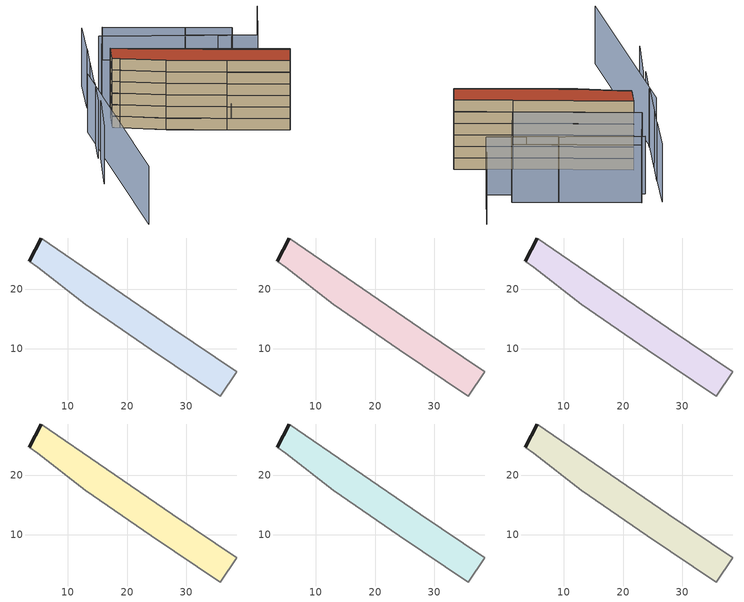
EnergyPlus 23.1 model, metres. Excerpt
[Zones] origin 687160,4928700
d3377ab985fd9727_F0_whole
 floor ground (EU_floor_Construction): 35.71,1.99 38.47,6.09 27.63,13.38 5.51,28.63 3.54,24.73 4.91,23.67 12.95,17.45 24.09,9.78 z0
 wall outside (EU_wall_Construction): 3.54,24.73 5.51,28.63 z0:3
 wall adiabatic (EU_wall_Construction): 5.51,28.63 27.63,13.38 38.47,6.09 35.71,1.99 24.09,9.78 12.95,17.45 4.91,23.67 3.54,24.73 z0:3
d3377ab985fd9727_F1_whole
 floor to d3377ab985fd9727_F0_whole (EU_floor_Construction): 35.71,1.99 38.47,6.09 27.63,13.38 5.51,28.63 3.54,24.73 4.91,23.67 12.95,17.45 24.09,9.78 z3
 wall outside (EU_wall_Construction): 3.54,24.73 5.51,28.63 z3:6
 wall adiabatic (EU_wall_Construction): 5.51,28.63 27.63,13.38 38.47,6.09 35.71,1.99 24.09,9.78 12.95,17.45 4.91,23.67 3.54,24.73 z3:6
d3377ab985fd9727_F2_whole
 floor to d3377ab985fd9727_F1_whole (EU_floor_Construction): 35.71,1.99 38.47,6.09 27.63,13.38 5.51,28.63 3.54,24.73 4.91,23.67 12.95,17.45 24.09,9.78 z6
 wall outside (EU_wall_Construction): 3.54,24.73 5.51,28.63 z6:9
 wall adiabatic (EU_wall_Construction): 5.51,28.63 27.63,13.38 38.47,6.09 35.71,1.99 24.09,9.78 12.95,17.45 4.91,23.67 3.54,24.73 z6:9
d3377ab985fd9727_F3_whole
 floor to d3377ab985fd9727_F2_whole (EU_floor_Construction): 35.71,1.99 38.47,6.09 27.63,13.38 5.51,28.63 3.54,24.73 4.91,23.67 12.95,17.45 24.09,9.78 z9
 wall outside (EU_wall_Construction): 3.54,24.73 5.51,28.63 z9:12
 wall adiabatic (EU_wall_Construction): 5.51,28.63 27.63,13.38 38.47,6.09 35.71,1.99 24.09,9.78 12.95,17.45 4.91,23.67 3.54,24.73 z9:12
d3377ab985fd9727_F4_whole
 floor to d3377ab985fd9727_F3_whole (EU_floor_Construction): 35.71,1.99 38.47,6.09 27.63,13.38 5.51,28.63 3.54,24.73 4.91,23.67 12.95,17.45 24.09,9.78 z12
 wall outside (EU_wall_Construction): 3.54,24.73 5.51,28.63 z12:15
 wall adiabatic (EU_wall_Construction): 5.51,28.63 27.63,13.38 38.47,6.09 35.71,1.99 24.09,9.78 12.95,17.45 4.91,23.67 3.54,24.73 z12:15
d3377ab985fd9727_F5_whole
 floor to d3377ab985fd9727_F4_whole (EU_floor_Construction): 35.71,1.99 38.47,6.09 27.63,13.38 5.51,28.63 3.54,24.73 4.91,23.67 12.95,17.45 24.09,9.78 z15
 wall outside (EU_wall_Construction): 3.54,24.73 5.51,28.63 z15:18
 wall adiabatic (EU_wall_Construction): 5.51,28.63 27.63,13.38 38.47,6.09 35.71,1.99 24.09,9.78 12.95,17.45 4.91,23.67 3.54,24.73 z15:18
 roof outside (EU_roof_Construction): 27.63,13.38 38.47,6.09 35.71,1.99 24.09,9.78 12.95,17.45 4.91,23.67 3.54,24.73 5.51,28.63 z18
shading: -12.57,-13.68 -2,26.2 / -2.74,22.4 -6.35,15.64 / 1.23,30.38 -2.93,22.25 / 45.26,29.41 38.56,19.09 / 38.56,19.09 8.95,38.31 / -5.87,15.37 -11.24,5.94 / 3.73,35.11 1.1,30.15 / 7.77,43.25 3.63,35.11 / 26.96,30.66 35.63,24.83 / 35.63,24.83 33.8,22.12 / 33.8,22.12 25.14,27.95 / 25.14,27.95 26.96,30.66 / 27.63,13.38 3.97,29.7 / 3.97,29.7 11.83,41.09 / 11.83,41.09 35.49,24.78 / 35.49,24.78 27.63,13.38 z0:15
[Building]
EU S2 Campaign: North Axis=0; Terrain=City; Solar Distribution=FullExterior
[Site:Location]
Bologna: Latitude=44.5; Longitude=11.25; Time Zone=1; Elevation=37
[SizingPeriod:WeatherFileDays]
AnnualSizingPeriod: Begin Month=1; Begin Day of Month=1; End Month=12; End Day of Month=31; Day of Week for Start Day=Monday; Use Weather File Daylight Saving Period=No; Use Weather File Rain and Snow Indicators=No
[MATERIAL]
EU_InternalMass_Material: Roughness=MediumRough; Thickness=0.1; Conductivity=1; Density=1800; Specific Heat=900; Thermal Absorptance=0.9; Solar Absorptance=0.7; Visible Absorptance=0.7
[MATERIAL:NOMASS] Roughness=MediumRough; Thermal Absorptance=0.9; Solar Absorptance=0.7; Visible Absorptance=0.7
Name | Thermal Resistance
EU_wall_NoMass | 0.905828
EU_roof_NoMass | 0.37593
EU_floor_NoMass | 0.67114
[CONSTRUCTION]
EU_wall_Construction: EU_wall_NoMass
EU_roof_Construction: EU_roof_NoMass
EU_floor_Construction: EU_floor_NoMass
EU_InternalMass_Construction: EU_InternalMass_Material
[ZONE] Type=1; Multiplier=1; Ceiling Height=autocalculate; Floor Area=autocalculate; Part of Total Floor Area=Yes
Name | Volume
d3377ab985fd9727_F0_whole | 579.084
d3377ab985fd9727_F1_whole; d3377ab985fd9727_F2_whole; d3377ab985fd9727_F3_whole; d3377ab985fd9727_F4_whole; d3377ab985fd9727_F5_whole | 579.085
[INTERNALMASS] Construction=EU_InternalMass_Construction; Surface Area=193.028
Name | Zone or ZoneList
d3377ab985fd9727_F0_whole_EU_InternalMass | d3377ab985fd9727_F0_whole
d3377ab985fd9727_F1_whole_EU_InternalMass | d3377ab985fd9727_F1_whole
d3377ab985fd9727_F2_whole_EU_InternalMass | d3377ab985fd9727_F2_whole
d3377ab985fd9727_F3_whole_EU_InternalMass | d3377ab985fd9727_F3_whole
d3377ab985fd9727_F4_whole_EU_InternalMass | d3377ab985fd9727_F4_whole
d3377ab985fd9727_F5_whole_EU_InternalMass | d3377ab985fd9727_F5_whole
[OTHEREQUIPMENT] Fuel Type=Electricity; Design Level Calculation Method=Watts/Area; Power per Zone Floor Area=1; Fraction Latent=0; Fraction Radiant=0; Fraction Lost=0; Carbon Dioxide Generation Rate=0; EndUse Subcategory=EU_Step8_InternalGains
Name | Zone or ZoneList or Space or SpaceList | Schedule
EU_Step8_InternalGain_d3377ab985fd9727_F0_whole_f000 | d3377ab985fd9727_F0_whole | EU_Step8_GainSchedule_d3377ab985fd9727_F0_whole_f000
EU_Step8_InternalGain_d3377ab985fd9727_F1_whole_f000 | d3377ab985fd9727_F1_whole | EU_Step8_GainSchedule_d3377ab985fd9727_F1_whole_f000
EU_Step8_InternalGain_d3377ab985fd9727_F2_whole_f000 | d3377ab985fd9727_F2_whole | EU_Step8_GainSchedule_d3377ab985fd9727_F2_whole_f000
EU_Step8_InternalGain_d3377ab985fd9727_F3_whole_f000 | d3377ab985fd9727_F3_whole | EU_Step8_GainSchedule_d3377ab985fd9727_F3_whole_f000
EU_Step8_InternalGain_d3377ab985fd9727_F4_whole_f000 | d3377ab985fd9727_F4_whole | EU_Step8_GainSchedule_d3377ab985fd9727_F4_whole_f000
EU_Step8_InternalGain_d3377ab985fd9727_F5_whole_f000 | d3377ab985fd9727_F5_whole | EU_Step8_GainSchedule_d3377ab985fd9727_F5_whole_f000
[ZONEVENTILATION:DESIGNFLOWRATE] Schedule=EU_AlwaysOn; Design Flow Rate Calculation Method=AirChanges/Hour; Air Changes per Hour=0.73129; Ventilation Type=Natural; Fan Pressure Rise=0; Fan Total Efficiency=1; Constant Term Coefficient=1; Temperature Term Coefficient=0; Velocity Term Coefficient=0; Velocity Squared Term Coefficient=0; Minimum Indoor Temperature=-100; Maximum Indoor Temperature=100; Delta Temperature=-100; Minimum Outdoor Temperature=-100; Maximum Outdoor Temperature=100; Maximum Wind Speed=40
Name | Zone or ZoneList or Space or SpaceList
EU_ConstantAir_d3377ab985fd9727_F0_whole | d3377ab985fd9727_F0_whole
EU_ConstantAir_d3377ab985fd9727_F1_whole | d3377ab985fd9727_F1_whole
EU_ConstantAir_d3377ab985fd9727_F2_whole | d3377ab985fd9727_F2_whole
EU_ConstantAir_d3377ab985fd9727_F3_whole | d3377ab985fd9727_F3_whole
EU_ConstantAir_d3377ab985fd9727_F4_whole | d3377ab985fd9727_F4_whole
EU_ConstantAir_d3377ab985fd9727_F5_whole | d3377ab985fd9727_F5_whole
[HVACTEMPLATE:THERMOSTAT] Constant Heating Setpoint=20; Constant Cooling Setpoint=50
EU_HeatOnly_d3377ab985fd9727_F0_whole; EU_HeatOnly_d3377ab985fd9727_F1_whole; EU_HeatOnly_d3377ab985fd9727_F2_whole; EU_HeatOnly_d3377ab985fd9727_F3_whole; EU_HeatOnly_d3377ab985fd9727_F4_whole; EU_HeatOnly_d3377ab985fd9727_F5_whole
[HVACTEMPLATE:ZONE:IDEALLOADSAIRSYSTEM] System Availability Schedule=EU_AlwaysOn; Maximum Heating Supply Air Temperature=50; Minimum Cooling Supply Air Temperature=13; Maximum Heating Supply Air Humidity Ratio=0.0156; Minimum Cooling Supply Air Humidity Ratio=0.0077; Heating Limit=NoLimit; Cooling Limit=NoLimit; Heating Availability Schedule=EU_AlwaysOn; Cooling Availability Schedule=EU_CoolingOff; Dehumidification Control Type=ConstantSensibleHeatRatio; Cooling Sensible Heat Ratio=0.7; Dehumidification Setpoint=60; Humidification Control Type=None; Humidification Setpoint=30; Outdoor Air Method=None; Outdoor Air Flow Rate per Person=0.00944; Outdoor Air Flow Rate per Zone Floor Area=0; Outdoor Air Flow Rate per Zone=0; Demand Controlled Ventilation Type=None; Outdoor Air Economizer Type=NoEconomizer; Heat Recovery Type=None; Sensible Heat Recovery Effectiveness=0.7; Latent Heat Recovery Effectiveness=0.65
Name | Template Thermostat
d3377ab985fd9727_F0_whole | EU_HeatOnly_d3377ab985fd9727_F0_whole
d3377ab985fd9727_F1_whole | EU_HeatOnly_d3377ab985fd9727_F1_whole
d3377ab985fd9727_F2_whole | EU_HeatOnly_d3377ab985fd9727_F2_whole
d3377ab985fd9727_F3_whole | EU_HeatOnly_d3377ab985fd9727_F3_whole
d3377ab985fd9727_F4_whole | EU_HeatOnly_d3377ab985fd9727_F4_whole
d3377ab985fd9727_F5_whole | EU_HeatOnly_d3377ab985fd9727_F5_whole
[SIZING:ZONE] Zone Cooling Design Supply Air Temperature Input Method=SupplyAirTemperature; Zone Cooling Design Supply Air Temperature=13; Zone Heating Design Supply Air Temperature Input Method=SupplyAirTemperature; Zone Heating Design Supply Air Temperature=50; Zone Cooling Design Supply Air Humidity Ratio=0.008; Zone Heating Design Supply Air Humidity Ratio=0.008; Cooling Design Air Flow Method=DesignDay; Cooling Design Air Flow Rate=0; Cooling Minimum Air Flow per Zone Floor Area=0.000762; Cooling Minimum Air Flow=0; Cooling Minimum Air Flow Fraction=0.2; Heating Design Air Flow Method=DesignDay; Heating Design Air Flow Rate=0; Heating Maximum Air Flow per Zone Floor Area=0.002032; Heating Maximum Air Flow=0.141576; Heating Maximum Air Flow Fraction=0.3; Account for Dedicated Outdoor Air System=No; Dedicated Outdoor Air System Control Strategy=NeutralSupplyAir; Dedicated Outdoor Air Low Setpoint Temperature for Design=autosize; Dedicated Outdoor Air High Setpoint Temperature for Design=autosize; Zone Load Sizing Method=Sensible Load Only No Latent Load; Zone Latent Cooling Design Supply Air Humidity Ratio Input Method=HumidityRatioDifference; Zone Cooling Design Supply Air Humidity Ratio Difference=0.005; Zone Latent Heating Design Supply Air Humidity Ratio Input Method=HumidityRatioDifference; Zone Humidification Design Supply Air Humidity Ratio Difference=0.005
d3377ab985fd9727_F0_whole; d3377ab985fd9727_F1_whole; d3377ab985fd9727_F2_whole; d3377ab985fd9727_F3_whole; d3377ab985fd9727_F4_whole; d3377ab985fd9727_F5_whole
[SCHEDULE:CONSTANT]
Name | Hourly Value
EU_AlwaysOn | 1
EU_CoolingOff | 0
[SCHEDULE:FILE] Column Number=1; Rows to Skip at Top=0; Number of Hours of Data=8760; Column Separator=Comma; Interpolate to Timestep=No; Minutes per Item=60; Adjust Schedule for Daylight Savings=Yes
Name | File
EU_Step8_GainSchedule_d3377ab985fd9727_F0_whole_f000 | ../../schedules/d3377ab985fd9727/d3377ab985fd9727_F0_whole_f000_gain.csv
EU_Step8_GainSchedule_d3377ab985fd9727_F1_whole_f000 | ../../schedules/d3377ab985fd9727/d3377ab985fd9727_F1_whole_f000_gain.csv
EU_Step8_GainSchedule_d3377ab985fd9727_F2_whole_f000 | ../../schedules/d3377ab985fd9727/d3377ab985fd9727_F2_whole_f000_gain.csv
EU_Step8_GainSchedule_d3377ab985fd9727_F3_whole_f000 | ../../schedules/d3377ab985fd9727/d3377ab985fd9727_F3_whole_f000_gain.csv
EU_Step8_GainSchedule_d3377ab985fd9727_F4_whole_f000 | ../../schedules/d3377ab985fd9727/d3377ab985fd9727_F4_whole_f000_gain.csv
EU_Step8_GainSchedule_d3377ab985fd9727_F5_whole_f000 | ../../schedules/d3377ab985fd9727/d3377ab985fd9727_F5_whole_f000_gain.csv
